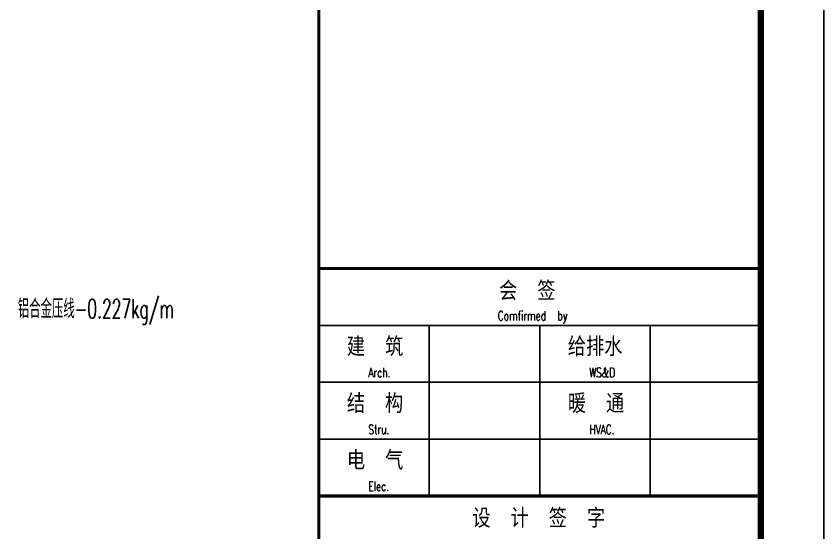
# Model space of a CAD drawing. Extents: x 6843040 to 15500510, y -6507076 to -4940511.
# Drawn here: x 7942856 to 7943495, y -6294229 to -6293820 of the extents above; entities that cross this region are included whole.
import ezdxf
from ezdxf.enums import TextEntityAlignment as Align

# ---------------------------------------------------------------- set-up
doc = ezdxf.new("R2010")
doc.units = 0
doc.header["$LTSCALE"] = 1000
doc.header["$MEASUREMENT"] = 0
for name, color, linetype in [('LT-文字标注', 7, 'Continuous'), ('PUB_TEXT', 7, 'Continuous'), ('PUB_TITLE', 4, 'Continuous')]:
    doc.layers.add(name, color=color, linetype=linetype)
doc.styles.add('-宋体', font='', dxfattribs={"width": 0.8})
doc.styles.add('_TCH_WINDOW', font='SIMPLEX', dxfattribs={"height": 3.5, "bigfont": 'GBCBIG'})
doc.styles.add('LT-dim', font='romans.shx', dxfattribs={"width": 0.7, "bigfont": 'hztxt.shx'})
doc.styles.get('-宋体').set_extended_font_data('SimSun')

# ---------------------------------------------------------------- blocks, each defined once
blk = doc.blocks.new('A20318')
at = {"layer": 'PUB_TITLE'}
for p, q in [((4313176, -648997), (4313176, -608997)), ((4306176, -629197), (4313176, -629197)), ((4306176, -629197), (4313176, -629197)), ((4307926, -631897), (4307926, -629197)), ((4309676, -631897), (4309676, -629197)), ((4311426, -631897), (4311426, -629197)), ((4306176, -630097), (4313176, -630097)), ((4306176, -630997), (4313176, -630997))]:
    blk.add_line(p, q, dxfattribs=at)
at = {"layer": 'PUB_TITLE', "const_width": 50}
for points in [[(4306176, -608997), (4306176, -648997)], [(4306176, -628297), (4313176, -628297)], [(4306176, -631897), (4313176, -631897)]]:
    blk.add_lwpolyline(points, dxfattribs=at)
at = {"layer": 'PUB_TEXT', "style": '_TCH_WINDOW', "width": 0.705882}
for s, p in [('Comfirmed', (4309011, -629118)), ('by', (4309956, -629118)), ('Arch.', (4306961, -630018)), ('WS&D', (4310461, -630018)), ('Stru.', (4306961, -630918)), ('HVAC.', (4310461, -630918)), ('Elec.', (4306961, -631818))]:
    blk.add_text(s, height=148.8, dxfattribs=at).set_placement(p)
at = {"layer": 'PUB_TITLE', "style": '-宋体', "width": 0.8}
for s, height, p in [('会', 264, (4309033, -628771)), ('签', 264, (4309638, -628771)), ('建', 264, (4306621, -629655)), ('筑', 264, (4307226, -629655)), ('给排水', 264.3, (4310121, -629655)), ('结', 264, (4306621, -630555)), ('构', 264, (4307226, -630555)), ('暖', 264, (4310121, -630555)), ('通', 264, (4310726, -630555)), ('电', 264, (4306621, -631455)), ('气', 264, (4307226, -631455)), ('设', 264, (4308609, -632371)), ('计', 264, (4309214, -632371)), ('签', 264, (4309819, -632371)), ('字', 264, (4310424, -632371))]:
    blk.add_text(s, height=height, dxfattribs=at).set_placement(p)

msp = doc.modelspace()

# ---------------------------------------------------------------- linework, layer by layer
at = {"layer": 'PUB_TITLE'}
msp.add_lwpolyline([(7940525.42, -6295104.72), (7943495.42, -6295104.72), (7943495.42, -6293004.72), (7940525.42, -6293004.72)], close=True, dxfattribs=at)
at = {"layer": 'PUB_TITLE', "const_width": 5}
msp.add_lwpolyline([(7940650.42, -6295054.72), (7943445.42, -6295054.72), (7943445.42, -6293054.72), (7940650.42, -6293054.72)], close=True, dxfattribs=at)

# ---------------------------------------------------------------- block references
at = {"xscale": 0.05, "yscale": 0.05, "zscale": 0.05}
msp.add_blockref('A20318', (7727786.6, -6262604.87), dxfattribs=at)

# ---------------------------------------------------------------- texts
at = {"layer": 'LT-文字标注', "style": 'LT-dim', "width": 0.6}
msp.add_text('铝合金压线-0.227kg/m', height=15, dxfattribs=at).set_placement((7942857.09, -6294051.56), align=Align.MIDDLE_LEFT)

doc.saveas('drawing.dxf')
